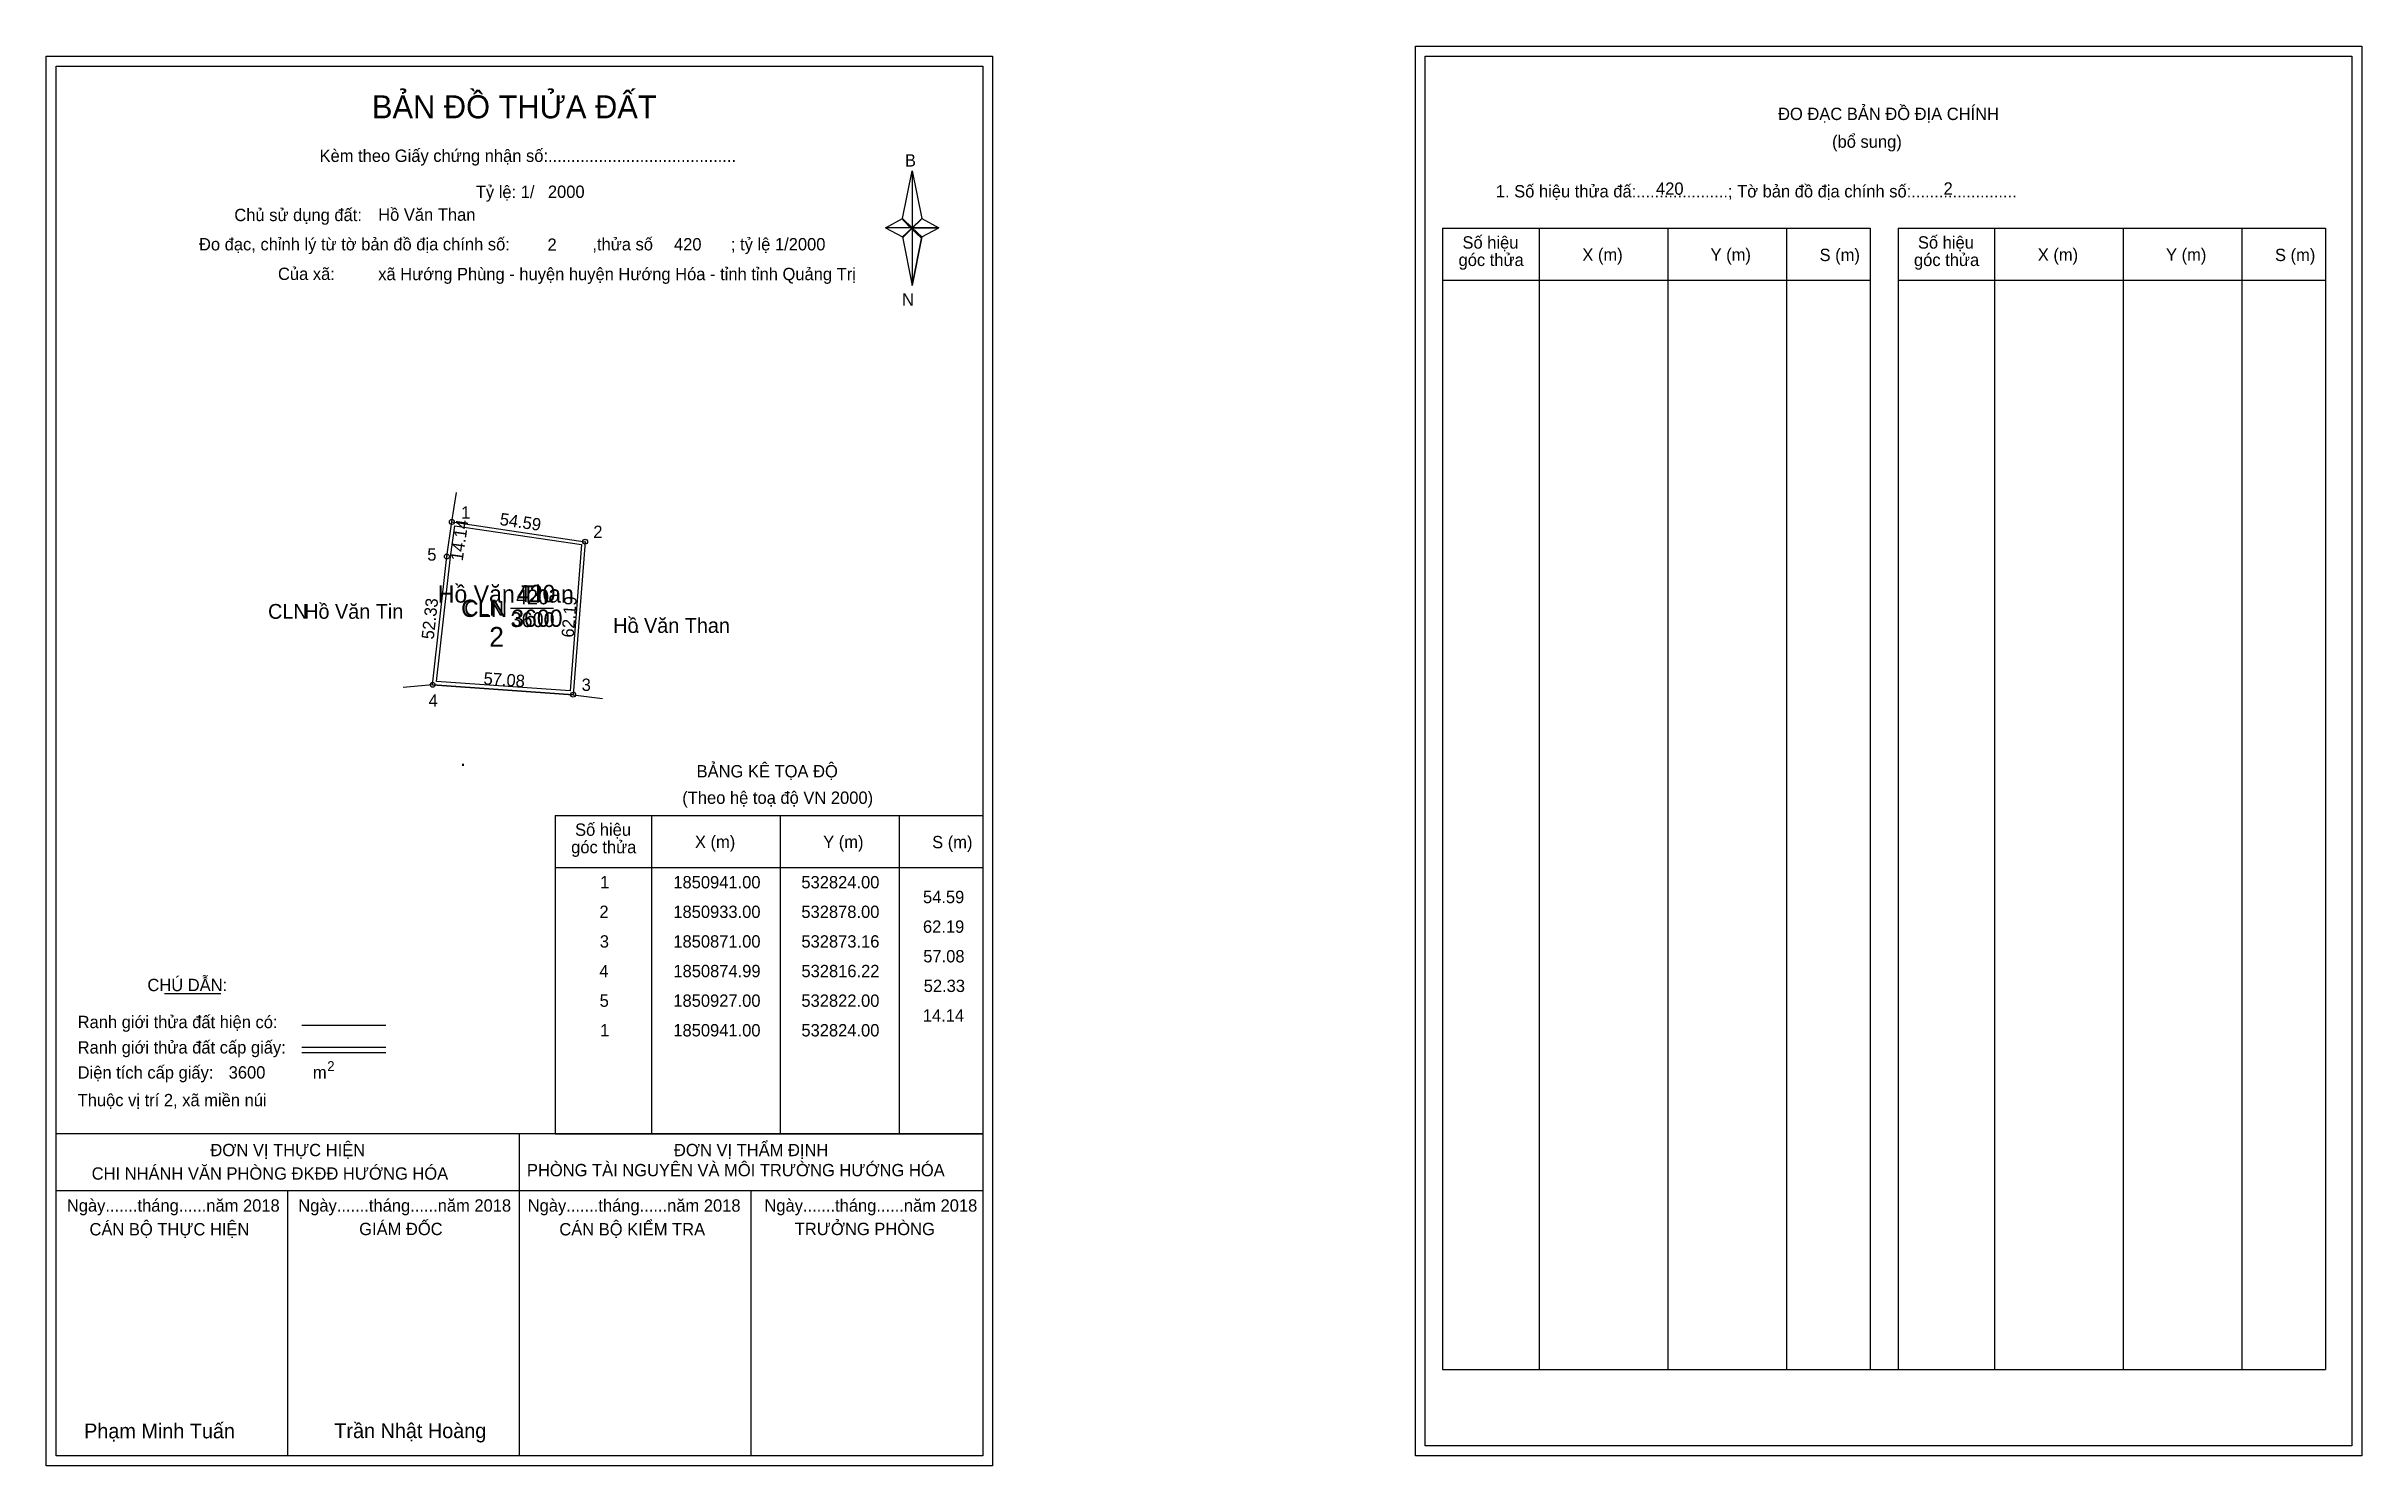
# Model space of a CAD drawing. Extents: x 532660 to 533598, y 1850559 to 1851134.
import ezdxf

# ---------------------------------------------------------------- set-up
doc = ezdxf.new("R2010")
doc.units = 0
for name, color, linetype in [('Level 1', 7, 'Continuous'), ('Level 10', 7, 'Continuous'), ('Level 11', 7, 'Continuous'), ('Level 13', 7, 'Continuous'), ('Level 2', 7, 'Continuous'), ('Level 27', 7, 'Continuous'), ('Level 3', 7, 'Continuous'), ('Level 36', 7, 'Continuous'), ('Level 4', 7, 'Continuous'), ('Level 49', 7, 'Continuous'), ('Level 5', 7, 'Continuous'), ('Level 53', 7, 'Continuous'), ('Level 55', 7, 'Continuous'), ('Level 6', 7, 'Continuous'), ('Level 60', 7, 'Continuous'), ('Level 63', 7, 'Continuous'), ('Level 7', 7, 'Continuous'), ('Level 9', 7, 'Continuous')]:
    doc.layers.add(name, color=color, linetype=linetype)

msp = doc.modelspace()

# ---------------------------------------------------------------- linework, layer by layer
at = {"layer": 'Level 1'}
for p, q in [((532663.7, 1851125.73), (532663.7, 1851125.73)), ((533218.35, 1851129.73), (533218.35, 1851129.73)), ((533006.55, 1851063.96), (533010.48, 1851083.24)), ((533010.48, 1851083.24), (533010.48, 1851060.19)), ((533010.48, 1851083.24), (533014.42, 1851063.96)), ((532999.66, 1851060.19), (533006.55, 1851063.96)), ((533006.55, 1851063.96), (533010.48, 1851060.19)), ((533010.19, 1851059.76), (533006.55, 1851063.52)), ((533010.48, 1851060.19), (533006.55, 1851056.51)), ((533010.19, 1851059.76), (533006.55, 1851056.07)), ((533006.55, 1851056.07), (533010.19, 1851059.76)), ((533006.55, 1851056.51), (533010.48, 1851036.79)), ((533014.12, 1851063.52), (533010.19, 1851059.76)), ((533010.19, 1851059.76), (533014.12, 1851063.52)), ((533014.12, 1851056.07), (533010.19, 1851059.76)), ((533014.42, 1851063.96), (533010.48, 1851060.19)), ((533010.48, 1851060.19), (533010.48, 1851036.79)), ((533010.48, 1851060.19), (533021.3, 1851060.19)), ((533010.48, 1851060.19), (533014.42, 1851056.51)), ((533014.42, 1851056.51), (533010.48, 1851036.79)), ((533014.42, 1851056.51), (533021.3, 1851060.19)), ((533225.41, 1851060.02), (533398.62, 1851060.02)), ((533264.59, 1850597.49), (533264.59, 1851060.02)), ((533316.74, 1850597.49), (533316.74, 1851060.02)), ((533364.68, 1851060.02), (533364.68, 1850597.49)), ((533398.62, 1851060.02), (533398.62, 1850597.49)), ((533409.93, 1851060.02), (533583.13, 1851060.02)), ((533449.11, 1850597.49), (533449.11, 1851060.02)), ((533501.25, 1850597.49), (533501.25, 1851060.02)), ((533549.2, 1851060.02), (533549.2, 1850597.49)), ((533583.13, 1851060.02), (533583.13, 1850597.49)), ((533225.41, 1851038.96), (533398.62, 1851038.96)), ((533409.93, 1851038.96), (533583.13, 1851038.96)), ((532865.89, 1850822.07), (533039.09, 1850822.07)), ((532905.07, 1850693.02), (532905.07, 1850822.07)), ((532957.21, 1850693.02), (532957.21, 1850822.07)), ((533005.16, 1850822.07), (533005.16, 1850693.02)), ((532865.89, 1850801.02), (533039.09, 1850801.02)), ((532707.54, 1850749.86), (532730.34, 1850749.86)), ((532763.27, 1850737.05), (532797.29, 1850737.05)), ((532763.27, 1850728.15), (532797.29, 1850728.15)), ((532763.27, 1850725.96), (532797.29, 1850725.96)), ((532877.36, 1850693.02), (532663.7, 1850693.02)), ((533039.09, 1850693.02), (532829.41, 1850693.02)), ((532851.4, 1850562.58), (532851.4, 1850693.02)), ((532865.89, 1850693.02), (533039.09, 1850693.02)), ((533039.1, 1850669.92), (532663.7, 1850669.92)), ((532757.55, 1850562.58), (532757.55, 1850669.92)), ((532945.25, 1850562.58), (532945.25, 1850669.92)), ((533225.41, 1850597.49), (533583.13, 1850597.49)), ((533039.09, 1850562.58), (533039.09, 1850562.58)), ((533593.75, 1850566.58), (533593.75, 1850566.58))]:
    msp.add_line(p, q, dxfattribs=at)
for points in [[(533006.55, 1851063.96), (533010.48, 1851083.24), (533010.48, 1851060.19)], [(532999.66, 1851060.19), (533006.55, 1851056.51), (533010.48, 1851060.19)], [(533010.48, 1851060.19), (533014.42, 1851063.96), (533021.3, 1851060.19)], [(533010.48, 1851060.19), (533010.48, 1851036.79), (533014.42, 1851056.51)]]:
    msp.add_lwpolyline(points, close=True, dxfattribs=at)
at = {"layer": 'Level 10'}
msp.add_line((532816.22, 1850874.99), (532873.16, 1850871), dxfattribs=at)
for points in [[(532873.16, 1850871), (532816.22, 1850874.99), (532822, 1850927), (532824, 1850941), (532878, 1850933)], [(532871.87, 1850872.49), (532817.77, 1850876.28), (532823.39, 1850926.82), (532825.19, 1850939.41), (532876.5, 1850931.81)]]:
    msp.add_lwpolyline(points, close=True, dxfattribs=at)
at = {"layer": 'Level 11'}
for centre in [(532824, 1850941), (532878, 1850933), (532822, 1850927), (532816.22, 1850874.99), (532873.16, 1850871), (532873.16, 1850871)]:
    msp.add_circle(centre, 1, dxfattribs=at)
at = {"layer": 'Level 27'}
for p, q in [((532824, 1850941), (532825.82, 1850952.86)), ((532816.22, 1850874.99), (532804.27, 1850873.89)), ((532873.16, 1850871), (532885.05, 1850869.39))]:
    msp.add_line(p, q, dxfattribs=at)
at = {"layer": 'Level 3'}
for p, q in [((533225.41, 1851060.02), (533225.41, 1850597.49)), ((533409.93, 1851060.02), (533409.93, 1850597.49)), ((532865.89, 1850822.07), (532865.89, 1850693.02))]:
    msp.add_line(p, q, dxfattribs=at)
at = {"layer": 'Level 63'}
for points in [[(533214.35, 1851133.73), (533597.75, 1851133.73), (533597.75, 1850562.58), (533214.35, 1850562.58)], [(532659.7, 1851129.73), (533043.1, 1851129.73), (533043.1, 1850558.58), (532659.7, 1850558.58)], [(532663.7, 1851125.73), (533039.1, 1851125.73), (533039.1, 1850562.58), (532663.7, 1850562.58)], [(533218.35, 1851129.73), (533593.75, 1851129.73), (533593.75, 1850566.58), (533218.35, 1850566.58)]]:
    msp.add_lwpolyline(points, close=True, dxfattribs=at)
at = {"layer": 'Level 9'}
msp.add_line((532847.78, 1850906), (532865.22, 1850906), dxfattribs=at)

# ---------------------------------------------------------------- texts
at = {"layer": 'Level 1'}
for s, height, p in [('BẢN ĐỒ THỬA ĐẤT', 9.3313, (532791.63, 1851104.54)), ('ĐO ĐẠC BẢN ĐỒ ĐỊA CHÍNH', 5, (533361.3, 1851103.85)), ('(bổ sung)', 5, (533383.18, 1851092.61)), ('Kèm theo Giấy chứng nhận số:.........................................', 5, (532770.4, 1851086.88)), ('B', 5, (533007.57, 1851085)), ('1. Số hiệu thửa đấ:....................; Tờ bản đồ địa chính số:.......................', 5, (533246.96, 1851072.49)), ('Chủ sử dụng đất:', 5, (532735.88, 1851062.89)), ('Đo đạc, chỉnh lý từ tờ bản đồ địa chính số:                  ,thửa số                 ; tỷ lệ 1/2000', 5, (532721.56, 1851051.03)), ('Số hiệu', 5, (533233.44, 1851051.75)), ('Số hiệu', 5, (533417.96, 1851051.75)), ('góc thửa', 5, (533231.86, 1851044.69)), ('X (m)', 5, (533282.01, 1851046.8)), ('Y (m)', 5, (533333.96, 1851046.8)), ('S (m)', 5, (533378.12, 1851046.7)), ('góc thửa', 5, (533416.37, 1851044.69)), ('X (m)', 5, (533466.52, 1851046.8)), ('Y (m)', 5, (533518.48, 1851046.8)), ('S (m)', 5, (533562.63, 1851046.7)), ('Của xã:', 5, (532753.56, 1851039.03)), ('N', 5, (533006.37, 1851028.66)), ('BẢNG KÊ TỌA ĐỘ', 5, (532923.16, 1850837.48)), ('(Theo hệ toạ độ VN 2000)', 5, (532917.35, 1850826.76)), ('góc thửa', 5, (532872.34, 1850806.75)), ('Số hiệu', 5, (532873.92, 1850813.81)), ('X (m)', 5, (532922.48, 1850808.86)), ('Y (m)', 5, (532974.44, 1850808.86)), ('S (m)', 5, (533018.59, 1850808.76)), ('CHÚ DẪN:', 5, (532700.66, 1850750.87)), ('Ranh giới thửa đất hiện có:', 5, (532672.4, 1850735.87)), ('Ranh giới thửa đất cấp giấy:', 5, (532672.4, 1850725.59)), ('Diện tích cấp giấy:', 5, (532672.4, 1850715.43)), ('m', 5, (532767.71, 1850715.47)), ('2', 4, (532773.5, 1850718.49)), ('Thuộc vị trí 2, xã miền núi', 5, (532672.4, 1850704.23)), ('ĐƠN VỊ THỰC HIỆN', 5, (532726.17, 1850683.99)), ('ĐƠN VỊ THẨM ĐỊNH', 5, (532913.97, 1850683.99)), ('CHI NHÁNH VĂN PHÒNG ĐKĐĐ HƯỚNG HÓA', 5, (532678.08, 1850674.47)), ('PHÒNG TÀI NGUYÊN VÀ MÔI TRƯỜNG HƯỚNG HÓA', 5, (532854.42, 1850675.85)), ('Ngày.......tháng......năm 2018', 5, (532668.03, 1850661.52)), ('Ngày.......tháng......năm 2018', 5, (532761.78, 1850661.52)), ('Ngày.......tháng......năm 2018', 5, (532854.73, 1850661.52)), ('Ngày.......tháng......năm 2018', 5, (532950.64, 1850661.52)), ('CÁN BỘ THỰC HIỆN', 5, (532677.2, 1850651.89)), ('GIÁM ĐỐC', 5, (532786.46, 1850652.01)), ('CÁN BỘ KIỂM TRA', 5, (532867.54, 1850651.89)), ('TRƯỞNG PHÒNG', 5, (532962.92, 1850652.01)), ('Phạm Minh Tuấn', 6, (532675.02, 1850569.66)), ('Trần Nhật Hoàng', 6, (532776.4, 1850569.76))]:
    msp.add_text(s, height=height, dxfattribs=at).set_placement(p)
at = {"layer": 'Level 11'}
msp.add_text('Tỷ lệ: 1/', height=5, dxfattribs=at).set_placement((532833.71, 1851072.25))
at = {"layer": 'Level 13'}
for s, p in [('CLN', (532828.99, 1850903)), ('420', (532850.01, 1850907.6)), ('3600', (532847.79, 1850898.4))]:
    msp.add_text(s, height=6, dxfattribs=at).set_placement(p)
at = {"layer": 'Level 2'}
msp.add_text('Hồ Văn Than', height=7, dxfattribs=at).set_placement((532818.27, 1850908.3))
at = {"layer": 'Level 3'}
msp.add_text('CLN', height=7, dxfattribs=at).set_placement((532827.77, 1850902.5))
at = {"layer": 'Level 36'}
for s, p in [('CLN', (532749.54, 1850901.75)), ('.', (532898.09, 1850896.04)), ('.', (532827.36, 1850842.06))]:
    msp.add_text(s, height=6, dxfattribs=at).set_placement(p)
at = {"layer": 'Level 4'}
msp.add_text('420', height=7, dxfattribs=at).set_placement((532850.32, 1850908.5))
at = {"layer": 'Level 49'}
for s, rotation, p in [('54.59', 351.57303, (532843.17, 1850939.78)), ('14.14', 81.8699, (532828.38, 1850924.97)), ('52.33', 83.6586, (532816.64, 1850893.22)), ('62.19', 85.53629, (532873.35, 1850894)), ('57.08', 355.99162, (532836.72, 1850875.16))]:
    msp.add_text(s, height=5, rotation=rotation, dxfattribs=at).set_placement(p)
at = {"layer": 'Level 5'}
msp.add_text('3600', height=7, dxfattribs=at).set_placement((532848.03, 1850898.5))
at = {"layer": 'Level 53'}
for s, p in [('1', (532884.09, 1850792.52)), ('1850941.00', (532913.73, 1850792.52)), ('532824.00', (532965.61, 1850792.52)), ('2', (532883.79, 1850780.52)), ('1850933.00', (532913.73, 1850780.52)), ('532878.00', (532965.61, 1850780.52)), ('54.59', (533014.87, 1850786.52)), ('62.19', (533014.87, 1850774.52)), ('3', (532883.94, 1850768.52)), ('1850871.00', (532913.73, 1850768.52)), ('532873.16', (532965.62, 1850768.52)), ('57.08', (533014.98, 1850762.52)), ('4', (532883.76, 1850756.52)), ('1850874.99', (532913.75, 1850756.52)), ('532816.22', (532965.63, 1850756.52)), ('52.33', (533015.17, 1850750.52)), ('5', (532883.88, 1850744.52)), ('1850927.00', (532913.73, 1850744.52)), ('532822.00', (532965.61, 1850744.52)), ('1', (532884.09, 1850732.52)), ('1850941.00', (532913.73, 1850732.52)), ('532824.00', (532965.61, 1850732.52)), ('14.14', (533014.81, 1850738.52))]:
    msp.add_text(s, height=5, dxfattribs=at).set_placement(p)
at = {"layer": 'Level 55'}
for s, height, p in [('419', 0.22, (532823.76, 1850940.78)), ('419', 0.22, (532823.76, 1850940.78)), ('1', 0.8, (532823.78, 1850941)), ('0', 0.22, (532823.92, 1850940.78)), ('2', 0.8, (532877.73, 1850933)), ('419', 0.22, (532821.76, 1850926.78)), ('419', 0.22, (532821.76, 1850926.78)), ('5', 0.8, (532821.74, 1850927)), ('0', 0.22, (532877.92, 1850932.78)), ('4', 0.8, (532815.94, 1850874.99)), ('419', 0.22, (532815.98, 1850874.77)), ('419', 0.22, (532815.98, 1850874.77)), ('0', 0.22, (532816.14, 1850874.77)), ('0', 0.22, (532816.14, 1850874.77)), ('3', 0.8, (532872.91, 1850871)), ('0', 0.22, (532873.08, 1850870.78)), ('0', 0.22, (532873.08, 1850870.78)), ('0', 0.22, (532873.08, 1850870.78))]:
    msp.add_text(s, height=height, dxfattribs=at).set_placement(p)
at = {"layer": 'Level 6'}
for s, p in [('2000', (532862.91, 1851072.29)), ('420', (533311.86, 1851073.57)), ('2', (533428.35, 1851073.61)), ('Hồ Văn Than', (532794.15, 1851063.03)), ('2', (532862.75, 1851050.85)), ('420', (532913.99, 1851051.01)), ('xã Hướng Phùng - huyện huyện Hướng Hóa - tỉnh tỉnh Quảng Trị', (532794.17, 1851038.95)), ('3600', (532733.58, 1850715.44))]:
    msp.add_text(s, height=5, dxfattribs=at).set_placement(p)
at = {"layer": 'Level 60'}
for s, p in [('Hồ Văn Tin', (532764.17, 1850901.75)), ('Hồ Văn Than', (532889.37, 1850896.04))]:
    msp.add_text(s, height=6, dxfattribs=at).set_placement(p)
at = {"layer": 'Level 7'}
msp.add_text('2', height=8, dxfattribs=at).set_placement((532839.14, 1850890.45))
at = {"layer": 'Level 9'}
for s, p in [('1', (532827.76, 1850942.3)), ('2', (532881.31, 1850934.49)), ('5', (532814.05, 1850925.31)), ('3', (532876.6, 1850872.52)), ('4', (532814.57, 1850866.09))]:
    msp.add_text(s, height=5, dxfattribs=at).set_placement(p)

doc.saveas('drawing.dxf')
